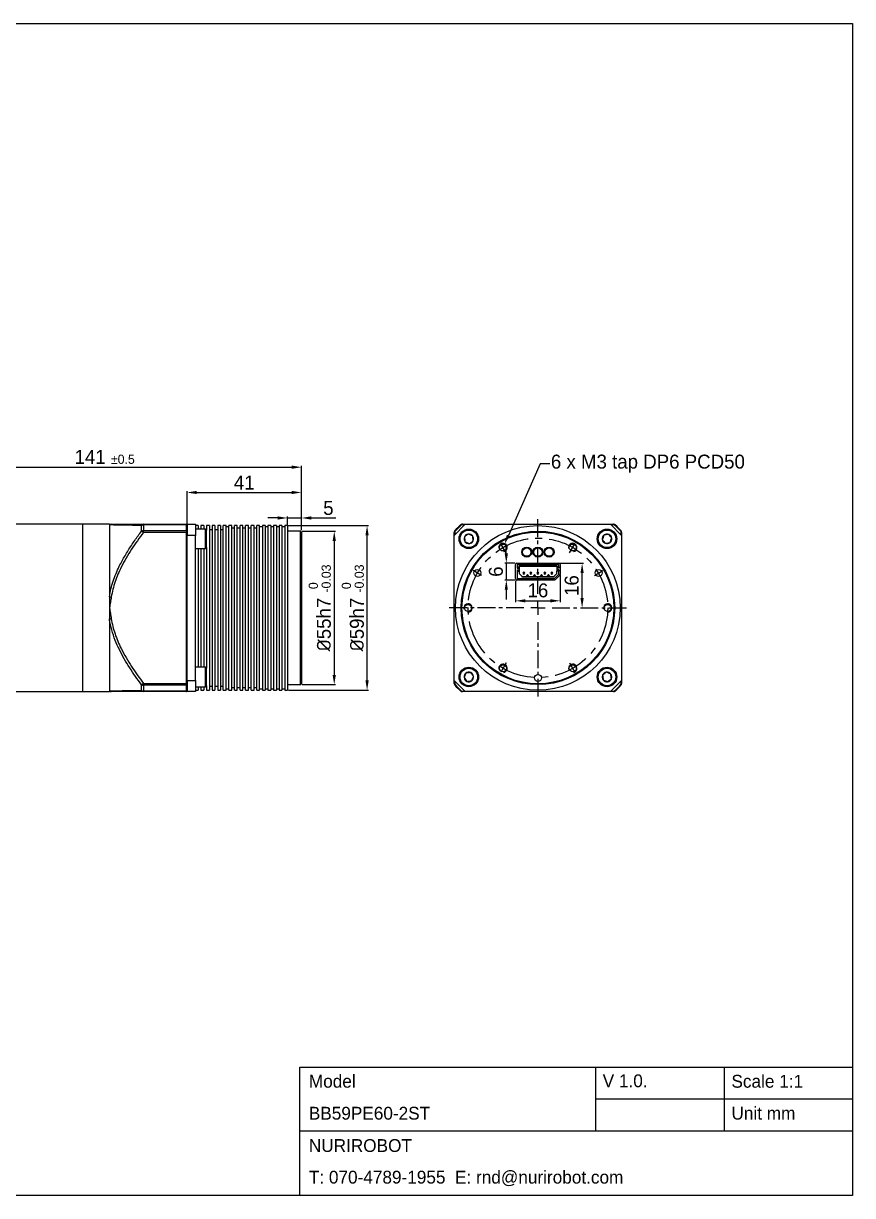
# Model space of a CAD drawing. Header units: millimetres. Extents: x 0 to 594, y 0 to 420.
# Drawn here: x 297 to 594, y 0 to 420 of the extents above; entities that cross this region are included whole.
import ezdxf

# ---------------------------------------------------------------- set-up
doc = ezdxf.new("R2010")
doc.units = ezdxf.units.MM
doc.header["$PDSIZE"] = -1
doc.linetypes.add('CENTERX2', pattern=[20.32, 12.7, -2.54, 2.54, -2.54])
doc.layers.add('외형선', color=7, linetype='Continuous', lineweight=25)
doc.layers.add('중심선', color=1, linetype='CENTERX2')
doc.layers.add('치수', color=3, linetype='Continuous')
doc.styles.get("Standard").update_dxf_attribs({"font": 'GOTHIC.TTF'})
doc.styles.add('누리로봇 문자스타일_20230829', font='GOTHIC.TTF')
doc.dimstyles.new('A2기본 치수스타일', dxfattribs={"dimtxt": 5, "dimasz": 3.5, "dimexe": 0.5, "dimexo": 0.3, "dimgap": 1, "dimtad": 1, "dimtoh": 1, "dimdec": 1, "dimzin": 12, "dimdsep": 46, "dimtxsty": '누리로봇 문자스타일_20230829', "dimcen": 0.09, "dimclrd": 3, "dimclre": 3, "dimclrt": 3, "dimadec": 0, "dimazin": 3, "dimtm": 1e-09, "dimtfac": 1, "dimtdec": 1, "dimtofl": 0, "dimtmove": 0, "dimatfit": 3, "dimfxl": 1, "dimfrac": 2, "dimarcsym": 0})
doc.dimstyles.new('A2지시선 치수스타일', dxfattribs={"dimtxt": 5, "dimasz": 3.5, "dimexe": 0.5, "dimexo": 0.3, "dimgap": 0.396875, "dimtad": 0, "dimtih": 1, "dimtoh": 1, "dimdec": 1, "dimzin": 12, "dimdsep": 46, "dimtxsty": '누리로봇 문자스타일_20230829', "dimcen": 0.09, "dimclrd": 3, "dimclre": 3, "dimclrt": 3, "dimadec": 0, "dimazin": 3, "dimtm": 1e-09, "dimtfac": 1, "dimtdec": 1, "dimtofl": 0, "dimtmove": 0, "dimatfit": 3, "dimfxl": 1, "dimfrac": 2, "dimarcsym": 0})

# ---------------------------------------------------------------- blocks, each defined once
blk = doc.blocks.new('_D_7')
at = {"layer": 'Defpoints', "color": 0}
for p in [(396.6, 238.07), (396.57, 183.07), (408.33, 183.07)]:
    blk.add_point(p, dxfattribs=at)
at = {"layer": '치수', "color": 3, "lineweight": -2}
for p, q in [((396.9, 238.07), (408.83, 238.07)), ((408.33, 234.57), (408.33, 186.57)), ((396.87, 183.07), (408.83, 183.07))]:
    blk.add_line(p, q, dxfattribs=at)
at = {"layer": '치수', "color": 3}
for points in [[(407.75, 234.57), (408.92, 234.57), (408.33, 238.07)], [(407.75, 186.57), (408.92, 186.57), (408.33, 183.07)]]:
    blk.add_solid(points, dxfattribs=at)
at = {"layer": '치수', "color": 3, "insert": (399.18, 210.57), "char_height": 5, "attachment_point": 2, "rotation": 90, "style": '누리로봇 문자스타일_20230829'}
blk.add_mtext('{\\fISOCPEUR|b0|i0|c0|p34;%%C}55h7 {\\H0.66x;\\S 0^ -0.03;}', dxfattribs=at)
blk = doc.blocks.new('_D_9')
at = {"layer": 'Defpoints', "color": 0}
for p in [(396.6, 260.99), (255.6, 240.32), (396.6, 238.07)]:
    blk.add_point(p, dxfattribs=at)
at = {"layer": '치수', "color": 3, "lineweight": -2}
for p, q in [((255.6, 240.62), (255.6, 261.49)), ((259.1, 260.99), (393.1, 260.99)), ((396.6, 238.37), (396.6, 261.49))]:
    blk.add_line(p, q, dxfattribs=at)
at = {"layer": '치수', "color": 3}
for points in [[(259.1, 261.57), (259.1, 260.4), (255.6, 260.99)], [(393.1, 261.57), (393.1, 260.4), (396.6, 260.99)]]:
    blk.add_solid(points, dxfattribs=at)
at = {"layer": '치수', "color": 3, "insert": (326.1, 267.19), "char_height": 5, "attachment_point": 2, "style": '누리로봇 문자스타일_20230829'}
blk.add_mtext('141 {\\H0.66x;%%P0.5}', dxfattribs=at)
blk = doc.blocks.new('_D_15')
at = {"layer": 'Defpoints', "color": 0}
for p in [(468.28, 231.08), (469.29, 233.36)]:
    blk.add_point(p, dxfattribs=at)
at = {"layer": '치수', "color": 3, "lineweight": -2}
for p, q in [((482.04, 262.25), (470.71, 236.57)), ((485.54, 262.25), (482.04, 262.25)), ((468.7, 232.22), (468.88, 232.22)), ((468.79, 232.13), (468.79, 232.31))]:
    blk.add_line(p, q, dxfattribs=at)
at = {"layer": '치수', "color": 3}
blk.add_solid([(470.17, 236.8), (471.24, 236.33), (469.29, 233.36)], dxfattribs=at)
at = {"layer": '치수', "color": 3, "insert": (485.94, 265.49), "char_height": 5, "attachment_point": 1, "style": '누리로봇 문자스타일_20230829'}
blk.add_mtext('6 x M3 tap DP6 PCD50', dxfattribs=at)
blk = doc.blocks.new('_D_16')
at = {"layer": 'Defpoints', "color": 0}
for p in [(488.79, 226.57), (497.12, 226.57), (497.12, 210.57)]:
    blk.add_point(p, dxfattribs=at)
at = {"layer": '치수', "color": 3, "lineweight": -2}
for p, q in [((489.09, 226.57), (497.62, 226.57)), ((497.12, 214.07), (497.12, 223.07)), ((497.42, 210.57), (497.62, 210.57))]:
    blk.add_line(p, q, dxfattribs=at)
at = {"layer": '치수', "color": 3}
for points in [[(496.54, 223.07), (497.7, 223.07), (497.12, 226.57)], [(496.54, 214.07), (497.7, 214.07), (497.12, 210.57)]]:
    blk.add_solid(points, dxfattribs=at)
at = {"layer": '치수', "color": 3, "insert": (490.87, 218.57), "char_height": 5, "attachment_point": 2, "rotation": 90, "style": '누리로봇 문자스타일_20230829'}
blk.add_mtext('16', dxfattribs=at)
blk = doc.blocks.new('_D_17')
at = {"layer": 'Defpoints', "color": 0}
for p in [(473.29, 226.57), (469.97, 220.57), (473.29, 220.57)]:
    blk.add_point(p, dxfattribs=at)
at = {"layer": '치수', "color": 3, "lineweight": -2}
for p, q in [((469.97, 230.07), (469.97, 233.57)), ((472.99, 226.57), (469.47, 226.57)), ((469.97, 226.57), (469.97, 220.57)), ((472.99, 220.57), (469.47, 220.57)), ((469.97, 217.07), (469.97, 213.57))]:
    blk.add_line(p, q, dxfattribs=at)
at = {"layer": '치수', "color": 3}
for points in [[(469.39, 230.07), (470.55, 230.07), (469.97, 226.57)], [(469.39, 217.07), (470.55, 217.07), (469.97, 220.57)]]:
    blk.add_solid(points, dxfattribs=at)
at = {"layer": '치수', "color": 3, "insert": (463.72, 223.57), "char_height": 5, "attachment_point": 2, "rotation": 90, "style": '누리로봇 문자스타일_20230829'}
blk.add_mtext('6', dxfattribs=at)
blk = doc.blocks.new('_D_18')
at = {"layer": 'Defpoints', "color": 0}
for p in [(489.29, 222.68), (473.29, 220.57), (489.29, 213.11)]:
    blk.add_point(p, dxfattribs=at)
at = {"layer": '치수', "color": 3, "lineweight": -2}
for p, q in [((473.29, 220.27), (473.29, 212.61)), ((489.29, 222.38), (489.29, 212.61)), ((476.79, 213.11), (485.79, 213.11))]:
    blk.add_line(p, q, dxfattribs=at)
at = {"layer": '치수', "color": 3}
for points in [[(476.79, 213.69), (476.79, 212.53), (473.29, 213.11)], [(485.79, 213.69), (485.79, 212.53), (489.29, 213.11)]]:
    blk.add_solid(points, dxfattribs=at)
at = {"layer": '치수', "color": 3, "insert": (481.29, 219.36), "char_height": 5, "attachment_point": 2, "style": '누리로봇 문자스타일_20230829'}
blk.add_mtext('16', dxfattribs=at)
blk = doc.blocks.new('SW_CENTERMARKSYMBOL_7')
at = {"layer": '중심선', "color": 0}
for p, q in [((0, 10.16), (0, 64.08)), ((-10.16, 0), (-64.08, 0)), ((0, 0), (-5.08, 0)), ((0, 0), (0, 5.08)), ((0, 0), (0, -5.08)), ((0, 0), (5.08, 0)), ((10.16, 0), (64.08, 0)), ((0, -10.16), (0, -64.08))]:
    blk.add_line(p, q, dxfattribs=at)
blk = doc.blocks.new('*D42')
at = {"layer": 'Defpoints', "color": 0}
for p in [(391.6, 240.07), (396.6, 242.79), (396.6, 238.07)]:
    blk.add_point(p, dxfattribs=at)
at = {"layer": '치수', "color": 3, "lineweight": -2}
for p, q in [((388.1, 242.79), (384.6, 242.79)), ((391.6, 240.37), (391.6, 243.29)), ((391.6, 242.79), (396.6, 242.79)), ((396.6, 238.37), (396.6, 243.29)), ((400.1, 242.79), (408.87, 242.79))]:
    blk.add_line(p, q, dxfattribs=at)
at = {"layer": '치수', "color": 3}
for points in [[(388.1, 243.37), (388.1, 242.21), (391.6, 242.79)], [(400.1, 243.37), (400.1, 242.21), (396.6, 242.79)]]:
    blk.add_solid(points, dxfattribs=at)
at = {"layer": '치수', "color": 3, "insert": (406.24, 246.35), "char_height": 5, "attachment_point": 5, "style": '누리로봇 문자스타일_20230829'}
blk.add_mtext('5', dxfattribs=at)
blk = doc.blocks.new('*D43')
at = {"layer": 'Defpoints', "color": 0}
for p in [(396.6, 251.93), (355.6, 240.57), (396.6, 238.07)]:
    blk.add_point(p, dxfattribs=at)
at = {"layer": '치수', "color": 3, "lineweight": -2}
for p, q in [((355.6, 240.87), (355.6, 252.43)), ((396.6, 238.37), (396.6, 252.43)), ((359.1, 251.93), (393.1, 251.93))]:
    blk.add_line(p, q, dxfattribs=at)
at = {"layer": '치수', "color": 3}
for points in [[(359.1, 252.51), (359.1, 251.35), (355.6, 251.93)], [(393.1, 252.51), (393.1, 251.35), (396.6, 251.93)]]:
    blk.add_solid(points, dxfattribs=at)
at = {"layer": '치수', "color": 3, "insert": (376.1, 255.49), "char_height": 5, "attachment_point": 5, "style": '누리로봇 문자스타일_20230829'}
blk.add_mtext('41', dxfattribs=at)
blk = doc.blocks.new('*D45')
at = {"layer": 'Defpoints', "color": 0}
for p in [(391.6, 240.07), (420.09, 240.07), (391.6, 181.07)]:
    blk.add_point(p, dxfattribs=at)
at = {"layer": '치수', "color": 3, "lineweight": -2}
for p, q in [((391.9, 240.07), (420.59, 240.07)), ((420.09, 184.57), (420.09, 236.57)), ((391.9, 181.07), (420.59, 181.07))]:
    blk.add_line(p, q, dxfattribs=at)
at = {"layer": '치수', "color": 3}
for points in [[(419.51, 236.57), (420.67, 236.57), (420.09, 240.07)], [(419.51, 184.57), (420.67, 184.57), (420.09, 181.07)]]:
    blk.add_solid(points, dxfattribs=at)
at = {"layer": '치수', "color": 3, "insert": (415.01, 210.57), "char_height": 5, "attachment_point": 5, "rotation": 90, "style": '누리로봇 문자스타일_20230829'}
blk.add_mtext('{\\fISOCPEUR|b0|i0|c0|p34;%%C}59h7 {\\H0.66x;\\S 0^ -0.03;}', dxfattribs=at)

msp = doc.modelspace()

# ---------------------------------------------------------------- linework, layer by layer
at = {"lineweight": -3}
msp.add_line((501.94, 46.03), (501.94, 23.17), dxfattribs=at)
at = {"lineweight": -3, "ltscale": 3}
for p, q in [((547.97, 46.03), (547.97, 23.17)), ((501.94, 34.68), (594, 34.68)), ((501.94, 34.68), (594, 34.68)), ((396, 23.17), (594, 23.17)), ((396, 23.17), (594, 23.17))]:
    msp.add_line(p, q, dxfattribs=at)
msp.add_lwpolyline([(0, 420), (594, 420), (594, 0), (0, 0)], close=True)
msp.add_lwpolyline([(396, 0), (396, 46.03), (594, 46.03), (594, 0)], close=True, dxfattribs=at)
msp.add_lwpolyline([(396, 0), (396, 46.03), (594, 46.03), (594, 0)], close=True, dxfattribs=at)
for centre in [(468.79, 232.22), (493.79, 232.22), (456.29, 210.57), (506.29, 210.57), (468.79, 188.92), (493.79, 188.92)]:
    msp.add_arc(centre, 1.5, 280.1917, 199.0406)
at = {"layer": '외형선', "linetype": 'Continuous', "lineweight": 25}
for p, q in [((318.1, 240.57), (277.6, 240.57)), ((318.1, 240.57), (318.1, 180.57)), ((327.8, 240.52), (318.1, 240.52)), ((327.8, 240.57), (327.8, 240.3)), ((327.8, 240.3), (327.8, 214.54)), ((339.32, 238.11), (339.32, 240.11)), ((339.99, 240.3), (339.99, 240.57)), ((339.99, 240.57), (355.4, 240.57)), ((339.99, 240.3), (339.99, 238.29)), ((355.4, 240.3), (339.99, 240.3)), ((355.4, 240.57), (355.47, 240.5)), ((355.4, 238.29), (355.4, 240.3)), ((355.6, 240.37), (355.47, 240.5)), ((355.6, 240.57), (358.6, 240.57)), ((355.6, 240.37), (355.6, 240.57)), ((355.6, 240.37), (355.6, 237.92)), ((358.6, 240.57), (358.6, 236.57)), ((359.6, 240.07), (358.6, 240.07)), ((359.6, 240.07), (359.6, 238.82)), ((361.6, 240.07), (360.6, 240.07)), ((360.6, 240.07), (360.6, 238.82)), ((361.6, 240.07), (361.6, 238.82)), ((363.6, 240.07), (362.6, 240.07)), ((362.6, 240.07), (362.6, 238.47)), ((363.6, 240.07), (363.6, 181.07)), ((365.6, 240.07), (364.6, 240.07)), ((364.6, 240.07), (364.6, 181.07)), ((365.6, 240.07), (365.6, 181.07)), ((367.6, 240.07), (366.6, 240.07)), ((366.6, 240.07), (366.6, 181.07)), ((367.6, 240.07), (367.6, 181.07)), ((369.6, 240.07), (368.6, 240.07)), ((368.6, 210.57), (368.6, 240.07)), ((369.6, 210.57), (369.6, 240.07)), ((370.6, 239.57), (369.6, 239.57)), ((371.6, 240.07), (370.6, 240.07)), ((370.6, 210.57), (370.6, 240.07)), ((371.6, 210.57), (371.6, 240.07)), ((373.6, 240.07), (372.6, 240.07)), ((372.6, 210.57), (372.6, 240.07)), ((373.6, 210.57), (373.6, 240.07)), ((375.6, 240.07), (374.6, 240.07)), ((374.6, 210.57), (374.6, 240.07)), ((375.6, 210.57), (375.6, 240.07)), ((377.6, 240.07), (376.6, 240.07)), ((376.6, 210.57), (376.6, 240.07)), ((377.6, 210.57), (377.6, 240.07)), ((379.6, 240.07), (378.6, 240.07)), ((378.6, 210.57), (378.6, 240.07)), ((379.6, 210.57), (379.6, 240.07)), ((381.6, 240.07), (380.6, 240.07)), ((380.6, 210.57), (380.6, 240.07)), ((381.6, 210.57), (381.6, 240.07)), ((382.6, 239.57), (381.6, 239.57)), ((383.6, 240.07), (382.6, 240.07)), ((382.6, 240.07), (382.6, 181.07)), ((383.6, 240.07), (383.6, 181.07)), ((384.6, 239.57), (383.6, 239.57)), ((385.6, 240.07), (384.6, 240.07)), ((384.6, 240.07), (384.6, 181.07)), ((385.6, 240.07), (385.6, 181.07)), ((386.6, 239.57), (385.6, 239.57)), ((387.6, 240.07), (386.6, 240.07)), ((386.6, 240.07), (386.6, 181.07)), ((387.6, 240.07), (387.6, 181.07)), ((388.6, 239.57), (387.6, 239.57)), ((389.6, 240.07), (388.6, 240.07)), ((388.6, 240.07), (388.6, 181.07)), ((389.6, 240.07), (389.6, 181.07)), ((390.6, 239.57), (389.6, 239.57)), ((391.6, 240.07), (390.6, 240.07)), ((390.6, 240.07), (390.6, 181.07)), ((391.6, 240.07), (391.6, 181.07)), ((455.29, 240.57), (451.29, 236.57)), ((453.94, 240.37), (453.89, 240.5)), ((455.09, 240.37), (453.94, 240.37)), ((454.25, 240.57), (455.29, 240.57)), ((455.29, 240.57), (507.29, 240.57)), ((511.29, 236.57), (507.29, 240.57)), ((507.29, 240.57), (508.33, 240.57)), ((508.64, 240.37), (507.49, 240.37)), ((508.64, 240.37), (508.69, 240.5)), ((339.99, 237.61), (339.32, 238.11)), ((339.99, 237.61), (339.99, 238.29)), ((339.99, 238.29), (355.4, 238.29)), ((355.4, 237.61), (339.99, 237.61)), ((355.4, 183.53), (355.4, 237.61)), ((355.6, 237.92), (355.47, 237.97)), ((355.6, 237.92), (355.6, 236.77)), ((355.6, 236.57), (355.6, 236.77)), ((358.6, 236.57), (355.6, 236.57)), ((355.6, 184.57), (355.6, 236.57)), ((362.25, 238.82), (358.6, 238.82)), ((358.6, 184.57), (358.6, 236.57)), ((362.6, 238.47), (362.25, 238.82)), ((362.25, 233.2), (362.25, 238.82)), ((362.6, 238.57), (362.5, 238.57)), ((362.6, 237.82), (362.6, 238.47)), ((362.6, 232.17), (362.6, 237.82)), ((364.6, 238.57), (363.6, 238.57)), ((366.6, 238.57), (365.6, 238.57)), ((368.6, 238.57), (367.6, 238.57)), ((372.6, 239.12), (371.6, 239.12)), ((374.6, 239.12), (373.6, 239.12)), ((376.6, 239.12), (375.6, 239.12)), ((378.6, 239.12), (377.6, 239.12)), ((380.6, 239.12), (379.6, 239.12)), ((396.3, 238.07), (391.6, 238.07)), ((396.6, 237.77), (396.3, 238.07)), ((396.3, 210.57), (396.3, 238.07)), ((396.6, 237.77), (396.6, 210.57)), ((451.29, 236.57), (451.29, 237.61)), ((451.29, 184.57), (451.29, 236.57)), ((451.49, 237.92), (451.36, 237.97)), ((451.49, 237.92), (451.49, 236.77)), ((511.22, 237.97), (511.09, 237.92)), ((511.09, 236.77), (511.09, 237.92)), ((511.29, 237.61), (511.29, 236.57)), ((511.29, 236.57), (511.29, 184.57)), ((358.6, 231.82), (362.25, 231.82)), ((359.6, 231.82), (359.6, 189.32)), ((360.6, 231.82), (360.6, 189.32)), ((361.6, 231.82), (361.6, 189.32)), ((362.25, 231.82), (362.25, 233.2)), ((362.25, 231.82), (362.6, 232.17)), ((362.6, 232.17), (362.6, 188.97)), ((473.29, 221.07), (473.29, 226.07)), ((473.79, 226.57), (488.79, 226.57)), ((473.84, 226.05), (473.84, 225.33)), ((488.74, 226.05), (473.84, 226.05)), ((473.84, 225.33), (474.54, 225.33)), ((473.84, 225.33), (473.84, 224.86)), ((473.84, 224.86), (474.54, 224.86)), ((473.84, 224.16), (473.84, 223.68)), ((473.84, 224.16), (474.54, 224.16)), ((473.84, 223.68), (473.84, 221.15)), ((473.84, 223.68), (474.54, 223.68)), ((488.04, 225.6), (474.54, 225.6)), ((474.54, 225.6), (474.54, 225.33)), ((488.04, 225.35), (474.54, 225.35)), ((474.54, 225.33), (474.54, 224.86)), ((474.54, 224.86), (474.54, 224.16)), ((474.54, 224.16), (474.54, 223.68)), ((474.54, 223.68), (474.54, 222.94)), ((474.54, 222.94), (475.63, 221.85)), ((476.29, 223.32), (476.29, 222.97)), ((476.29, 222.62), (476.29, 222.96)), ((478.79, 223.32), (478.79, 222.97)), ((478.79, 222.62), (478.79, 222.96)), ((481.29, 223.32), (481.29, 222.97)), ((481.29, 222.62), (481.29, 222.96)), ((483.79, 223.32), (483.79, 222.97)), ((483.79, 222.62), (483.79, 222.96)), ((486.29, 223.32), (486.29, 222.97)), ((486.29, 222.62), (486.29, 222.96)), ((486.95, 221.85), (488.04, 222.94)), ((487.24, 221.15), (488.74, 222.65)), ((488.04, 225.33), (488.04, 225.6)), ((488.74, 225.33), (488.04, 225.33)), ((488.04, 225.33), (488.04, 224.86)), ((488.74, 224.86), (488.04, 224.86)), ((488.04, 224.86), (488.04, 224.16)), ((488.04, 224.16), (488.04, 223.68)), ((488.74, 224.16), (488.04, 224.16)), ((488.04, 222.94), (488.04, 223.68)), ((488.74, 223.68), (488.04, 223.68)), ((488.74, 225.33), (488.74, 226.05)), ((488.74, 225.33), (488.74, 224.86)), ((488.74, 224.16), (488.74, 223.68)), ((488.74, 222.65), (488.74, 223.68)), ((489.29, 226.07), (489.29, 222.68)), ((487.18, 220.57), (473.79, 220.57)), ((473.84, 221.15), (487.24, 221.15)), ((475.63, 221.85), (477.04, 221.85)), ((475.63, 221.6), (475.63, 221.85)), ((486.95, 221.6), (475.63, 221.6)), ((477.54, 222.55), (477.04, 221.85)), ((478.04, 221.85), (477.04, 221.85)), ((478.04, 221.85), (477.54, 222.55)), ((478.04, 221.85), (479.54, 221.85)), ((480.04, 222.55), (479.54, 221.85)), ((480.54, 221.85), (479.54, 221.85)), ((480.54, 221.85), (480.04, 222.55)), ((480.54, 221.85), (482.04, 221.85)), ((482.54, 222.55), (482.04, 221.85)), ((483.04, 221.85), (482.04, 221.85)), ((483.04, 221.85), (482.54, 222.55)), ((483.04, 221.85), (484.54, 221.85)), ((485.04, 222.55), (484.54, 221.85)), ((485.54, 221.85), (484.54, 221.85)), ((485.54, 221.85), (485.04, 222.55)), ((485.54, 221.85), (486.95, 221.85)), ((486.95, 221.85), (486.95, 221.6)), ((489.14, 222.32), (487.54, 220.72)), ((327.8, 214.54), (328.47, 214.44)), ((327.8, 214.54), (327.8, 210.57)), ((327.8, 210.57), (327.8, 206.6)), ((368.6, 181.07), (368.6, 210.57)), ((369.6, 181.07), (369.6, 210.57)), ((370.6, 181.07), (370.6, 210.57)), ((371.6, 181.07), (371.6, 210.57)), ((372.6, 181.07), (372.6, 210.57)), ((373.6, 181.07), (373.6, 210.57)), ((374.6, 181.07), (374.6, 210.57)), ((375.6, 181.07), (375.6, 210.57)), ((376.6, 181.07), (376.6, 210.57)), ((377.6, 181.07), (377.6, 210.57)), ((378.6, 181.07), (378.6, 210.57)), ((379.6, 181.07), (379.6, 210.57)), ((380.6, 181.07), (380.6, 210.57)), ((381.6, 181.07), (381.6, 210.57)), ((396.3, 183.07), (396.3, 210.57)), ((396.6, 210.57), (396.6, 183.37)), ((328.47, 206.69), (327.8, 206.6)), ((327.8, 206.6), (327.8, 180.83)), ((362.25, 189.32), (358.6, 189.32)), ((362.6, 188.97), (362.25, 189.32)), ((362.25, 182.32), (362.25, 189.32)), ((362.6, 183.91), (362.6, 188.97)), ((318.1, 180.62), (327.8, 180.62)), ((327.8, 180.83), (327.8, 180.57)), ((339.99, 183.53), (339.32, 183.02)), ((339.32, 181.03), (339.32, 183.02)), ((339.99, 182.85), (339.99, 183.53)), ((339.99, 183.53), (355.4, 183.53)), ((355.4, 182.85), (339.99, 182.85)), ((339.99, 182.85), (339.99, 180.84)), ((339.99, 180.84), (355.4, 180.84)), ((339.99, 180.57), (339.99, 180.84)), ((355.4, 180.84), (355.4, 182.85)), ((355.47, 180.64), (355.4, 180.57)), ((355.6, 183.22), (355.47, 183.17)), ((355.47, 180.64), (355.6, 180.77)), ((355.6, 184.37), (355.6, 184.57)), ((355.6, 184.57), (358.6, 184.57)), ((355.6, 184.37), (355.6, 183.22)), ((355.6, 183.22), (355.6, 180.77)), ((355.6, 180.57), (355.6, 180.77)), ((358.6, 184.57), (358.6, 180.57)), ((358.6, 182.32), (362.25, 182.32)), ((358.6, 181.07), (359.6, 181.07)), ((359.6, 182.32), (359.6, 181.07)), ((360.6, 182.32), (360.6, 181.07)), ((360.6, 181.07), (361.6, 181.07)), ((361.6, 182.32), (361.6, 181.07)), ((362.25, 182.32), (362.6, 182.67)), ((362.5, 182.57), (362.6, 182.57)), ((362.6, 182.67), (362.6, 183.91)), ((362.6, 182.67), (362.6, 181.07)), ((362.6, 181.07), (363.6, 181.07)), ((363.6, 182.57), (364.6, 182.57)), ((364.6, 181.07), (365.6, 181.07)), ((365.6, 182.57), (366.6, 182.57)), ((366.6, 181.07), (367.6, 181.07)), ((367.6, 182.57), (368.6, 182.57)), ((368.6, 181.07), (369.6, 181.07)), ((369.6, 181.57), (370.6, 181.57)), ((370.6, 181.07), (371.6, 181.07)), ((371.6, 182.02), (372.6, 182.02)), ((372.6, 181.07), (373.6, 181.07)), ((373.6, 182.02), (374.6, 182.02)), ((374.6, 181.07), (375.6, 181.07)), ((375.6, 182.02), (376.6, 182.02)), ((376.6, 181.07), (377.6, 181.07)), ((377.6, 182.02), (378.6, 182.02)), ((378.6, 181.07), (379.6, 181.07)), ((379.6, 182.02), (380.6, 182.02)), ((380.6, 181.07), (381.6, 181.07)), ((381.6, 181.57), (382.6, 181.57)), ((382.6, 181.07), (383.6, 181.07)), ((383.6, 181.57), (384.6, 181.57)), ((384.6, 181.07), (385.6, 181.07)), ((385.6, 181.57), (386.6, 181.57)), ((386.6, 181.07), (387.6, 181.07)), ((387.6, 181.57), (388.6, 181.57)), ((388.6, 181.07), (389.6, 181.07)), ((389.6, 181.57), (390.6, 181.57)), ((390.6, 181.07), (391.6, 181.07)), ((391.6, 183.07), (396.3, 183.07)), ((396.3, 183.07), (396.6, 183.37)), ((451.29, 184.57), (455.29, 180.57)), ((451.29, 183.53), (451.29, 184.57)), ((451.49, 183.22), (451.36, 183.17)), ((451.49, 184.37), (451.49, 183.22)), ((453.89, 180.64), (453.94, 180.77)), ((453.94, 180.77), (455.09, 180.77)), ((507.29, 180.57), (511.29, 184.57)), ((507.49, 180.77), (508.64, 180.77)), ((508.69, 180.64), (508.64, 180.77)), ((511.09, 183.22), (511.09, 184.37)), ((511.22, 183.17), (511.09, 183.22)), ((511.29, 184.57), (511.29, 183.53)), ((277.6, 180.57), (318.1, 180.57)), ((355.4, 180.57), (339.99, 180.57)), ((358.6, 180.57), (355.6, 180.57)), ((455.29, 180.57), (454.25, 180.57)), ((507.29, 180.57), (455.29, 180.57)), ((508.33, 180.57), (507.29, 180.57))]:
    msp.add_line(p, q, dxfattribs=at)
for centre, radius in [((481.29, 210.57), 29.5), ((456.54, 235.32), 3.5), ((456.54, 235.32), 3.15), ((481.29, 210.57), 27.5), ((481.29, 210.57), 27.2), ((506.04, 235.32), 3.5), ((506.04, 235.32), 3.15), ((468.79, 232.22), 1.25), ((477.29, 230.57), 1.8), ((477.29, 230.57), 1.5), ((481.29, 230.57), 1.8), ((481.29, 230.57), 1.5), ((485.29, 230.57), 1.8), ((485.29, 230.57), 1.5), ((493.79, 232.22), 1.25), ((459.55, 223.12), 1.25), ((503.03, 223.12), 1.25), ((456.29, 210.57), 1.25), ((506.29, 210.57), 1.25), ((456.54, 185.82), 3.5), ((468.79, 188.92), 1.25), ((493.79, 188.92), 1.25), ((506.04, 185.82), 3.5), ((456.54, 185.82), 3.15), ((481.29, 185.47), 1.25), ((506.04, 185.82), 3.15)]:
    msp.add_circle(centre, radius, dxfattribs=at)
for centre, radius, start, end in [((328.47, 239.59), 0.984, 90.046, 132.9924), ((340.02, 239.79), 0.776, 92.7875, 155.8118), ((339.97, 239.07), 1.23, 89.2227, 122.1949), ((481.29, 210.57), 40.45, 132.5479, 137.4521), ((481.29, 210.57), 40.65, 132.9961, 137.0039), ((454.25, 239.57), 1, 90, 111.3672), ((508.33, 239.57), 1, 68.6328, 90), ((481.29, 210.57), 40.45, 42.5479, 47.4521), ((481.29, 210.57), 40.65, 42.9961, 47.0039), ((339.97, 237), 1.29, 89.1517, 120.2367), ((356.4, 237.61), 1, 158.6328, 180), ((452.29, 237.61), 1, 158.6328, 180), ((456.54, 235.32), 1.73, 157.2575, 217.2575), ((456.54, 235.32), 1.73, 97.2575, 157.2575), ((456.54, 235.32), 1.73, 37.2575, 97.2575), ((456.54, 235.32), 1.73, 337.2575, 37.2575), ((506.04, 235.32), 1.73, 127.2575, 187.2575), ((506.04, 235.32), 1.73, 67.2575, 127.2575), ((506.04, 235.32), 1.73, 7.2575, 67.2575), ((506.04, 235.32), 1.73, 307.2575, 7.2575), ((510.29, 237.61), 1, 0, 21.3672), ((456.54, 235.32), 1.73, 217.2575, 277.2575), ((456.54, 235.32), 1.73, 277.2575, 337.2575), ((506.04, 235.32), 1.73, 187.2575, 247.2575), ((506.04, 235.32), 1.73, 247.2575, 307.2575), ((473.79, 226.07), 0.5, 90, 180), ((476.29, 222.97), 0.35, 90, 270), ((476.29, 222.97), 0.005, 90, 270), ((476.29, 222.97), 0.35, 270, 90), ((476.29, 222.97), 0.005, 270, 90), ((478.79, 222.97), 0.35, 90, 270), ((478.79, 222.97), 0.005, 90, 270), ((478.79, 222.97), 0.35, 270, 90), ((478.79, 222.97), 0.005, 270, 90), ((481.29, 222.97), 0.35, 90, 270), ((481.29, 222.97), 0.005, 90, 270), ((481.29, 222.97), 0.35, 270, 90), ((481.29, 222.97), 0.005, 270, 90), ((483.79, 222.97), 0.35, 90, 270), ((483.79, 222.97), 0.005, 90, 270), ((483.79, 222.97), 0.35, 270, 90), ((483.79, 222.97), 0.005, 270, 90), ((486.29, 222.97), 0.35, 90, 270), ((486.29, 222.97), 0.005, 90, 270), ((486.29, 222.97), 0.35, 270, 90), ((486.29, 222.97), 0.005, 270, 90), ((488.79, 226.07), 0.5, 0, 90), ((488.79, 222.68), 0.5, 315, 0), ((473.79, 221.07), 0.5, 180, 270), ((487.18, 221.07), 0.5, 270, 315), ((456.54, 185.82), 1.73, 127.2575, 187.2575), ((456.54, 185.82), 1.73, 187.2575, 247.2575), ((456.54, 185.82), 1.73, 67.2575, 127.2575), ((456.54, 185.82), 1.73, 7.2575, 67.2575), ((456.54, 185.82), 1.73, 307.2575, 7.2575), ((506.04, 185.82), 1.73, 157.2575, 217.2575), ((506.04, 185.82), 1.73, 97.2575, 157.2575), ((506.04, 185.82), 1.73, 37.2575, 97.2575), ((506.04, 185.82), 1.73, 277.2575, 337.2575), ((506.04, 185.82), 1.73, 337.2575, 37.2575), ((328.47, 181.55), 0.984, 227.0076, 269.954), ((339.97, 184.14), 1.29, 239.7633, 270.8483), ((339.97, 182.06), 1.23, 237.8051, 270.7773), ((340.02, 181.34), 0.776, 204.1882, 267.2125), ((356.4, 183.53), 1, 180, 201.3672), ((452.29, 183.53), 1, 180, 201.3672), ((481.29, 210.57), 40.45, 222.5479, 227.4521), ((481.29, 210.57), 40.65, 222.9961, 227.0039), ((454.25, 181.57), 1, 248.6328, 270), ((456.54, 185.82), 1.73, 247.2575, 307.2575), ((506.04, 185.82), 1.73, 217.2575, 277.2575), ((508.33, 181.57), 1, 270, 291.3672), ((481.29, 210.57), 40.45, 312.5479, 317.4521), ((481.29, 210.57), 40.65, 312.9961, 317.0039), ((510.29, 183.53), 1, 338.6328, 0)]:
    msp.add_arc(centre, radius, start, end, dxfattribs=at)
for points, knots in [([(327.8, 240.57), (327.8, 240.57), (327.92, 240.57), (328.16, 240.57), (328.37, 240.57), (328.47, 240.57)], [0, 0, 0, 0, 0.008662, 0.491275, 1, 1, 1, 1]), ([(339.32, 240.11), (338.58, 240.12), (337.11, 240.14), (335.03, 240.17), (333.08, 240.2), (331.34, 240.23), (329.8, 240.26), (328.77, 240.28), (328.13, 240.3), (327.91, 240.3), (327.8, 240.3)], [0, 0, 0, 0, 0.140565, 0.281116, 0.422761, 0.56437, 0.698351, 0.848148, 0.924078, 1, 1, 1, 1]), ([(328.47, 240.57), (328.63, 240.57), (328.96, 240.57), (329.77, 240.57), (330.79, 240.57), (332.11, 240.57), (333.74, 240.57), (335.68, 240.57), (337.77, 240.57), (339.25, 240.57), (339.99, 240.57)], [0, 0, 0, 0, 0.106818, 0.213673, 0.323453, 0.433263, 0.574256, 0.715285, 0.857636, 1, 1, 1, 1]), ([(355.47, 240.5), (355.45, 240.47), (355.41, 240.41), (355.4, 240.33), (355.4, 240.3)], [0, 0, 0, 0, 0.665874, 1, 1, 1, 1]), ([(453.89, 240.5), (453.81, 240.47), (453.7, 240.41), (453.6, 240.33), (453.57, 240.3)], [0, 0, 0, 0, 0.665874, 1, 1, 1, 1]), ([(509.01, 240.3), (508.94, 240.35), (508.84, 240.44), (508.73, 240.48), (508.69, 240.5)], [0, 0, 0, 0, 0.665336, 1, 1, 1, 1]), ([(327.8, 214.54), (327.97, 215.49), (328.29, 217.38), (329.12, 220.16), (330.13, 222.86), (331.22, 225.27), (332.65, 228.04), (334.47, 231.15), (336.82, 234.71), (338.49, 236.99), (339.32, 238.11)], [0, 0, 0, 0, 0.108617, 0.217608, 0.326773, 0.435628, 0.51691, 0.679788, 0.842712, 1, 1, 1, 1]), ([(339.99, 237.61), (339.25, 236.62), (337.79, 234.65), (335.71, 231.59), (333.75, 228.44), (332.12, 225.44), (330.82, 222.62), (329.8, 219.99), (328.97, 217.26), (328.64, 215.38), (328.47, 214.44)], [0, 0, 0, 0, 0.1411712, 0.2823291, 0.4245524, 0.5667375, 0.6738223, 0.7808799, 0.89046, 1, 1, 1, 1]), ([(355.4, 238.29), (355.41, 238.22), (355.42, 238.12), (355.46, 238.01), (355.47, 237.97)], [0, 0, 0, 0, 0.665336, 1, 1, 1, 1]), ([(451.56, 238.29), (451.5, 238.22), (451.42, 238.12), (451.37, 238.01), (451.36, 237.97)], [0, 0, 0, 0, 0.665336, 1, 1, 1, 1]), ([(456.32, 237.04), (456.08, 236.85), (455.61, 236.5), (455.16, 236.15), (454.94, 235.99)], [0, 0, 0, 0, 0.5347467, 1, 1, 1, 1]), ([(454.94, 235.99), (454.98, 235.68), (455.06, 235.11), (455.13, 234.53), (455.16, 234.27)], [0, 0, 0, 0, 0.534747, 1, 1, 1, 1]), ([(457.92, 236.37), (457.63, 236.49), (457.1, 236.71), (456.57, 236.93), (456.32, 237.04)], [0, 0, 0, 0, 0.534747, 1, 1, 1, 1]), ([(458.14, 234.65), (458.1, 234.96), (458.03, 235.53), (457.95, 236.1), (457.92, 236.37)], [0, 0, 0, 0, 0.5347467, 1, 1, 1, 1]), ([(504.99, 236.7), (504.87, 236.41), (504.65, 235.88), (504.42, 235.35), (504.32, 235.1)], [0, 0, 0, 0, 0.534747, 1, 1, 1, 1]), ([(506.71, 236.92), (506.4, 236.88), (505.83, 236.8), (505.26, 236.73), (504.99, 236.7)], [0, 0, 0, 0, 0.5347467, 1, 1, 1, 1]), ([(507.76, 235.54), (507.57, 235.78), (507.22, 236.24), (506.87, 236.7), (506.71, 236.92)], [0, 0, 0, 0, 0.534747, 1, 1, 1, 1]), ([(507.09, 233.94), (507.21, 234.22), (507.43, 234.76), (507.65, 235.29), (507.76, 235.54)], [0, 0, 0, 0, 0.534747, 1, 1, 1, 1]), ([(511.22, 237.97), (511.19, 238.05), (511.13, 238.16), (511.05, 238.26), (511.02, 238.29)], [0, 0, 0, 0, 0.665874, 1, 1, 1, 1]), ([(455.16, 234.27), (455.45, 234.15), (455.98, 233.93), (456.51, 233.7), (456.76, 233.6)], [0, 0, 0, 0, 0.534747, 1, 1, 1, 1]), ([(456.76, 233.6), (457.01, 233.79), (457.47, 234.14), (457.92, 234.49), (458.14, 234.65)], [0, 0, 0, 0, 0.534747, 1, 1, 1, 1]), ([(504.32, 235.1), (504.51, 234.85), (504.86, 234.39), (505.21, 233.93), (505.37, 233.72)], [0, 0, 0, 0, 0.534747, 1, 1, 1, 1]), ([(505.37, 233.72), (505.68, 233.76), (506.25, 233.83), (506.82, 233.91), (507.09, 233.94)], [0, 0, 0, 0, 0.534747, 1, 1, 1, 1]), ([(328.47, 214.44), (328.37, 213.78), (328.16, 212.5), (327.92, 211.21), (327.8, 210.58), (327.8, 210.57)], [0, 0, 0, 0, 0.508725, 0.991338, 1, 1, 1, 1]), ([(327.8, 210.57), (327.8, 210.56), (327.92, 209.92), (328.16, 208.64), (328.37, 207.35), (328.47, 206.69)], [0, 0, 0, 0, 0.008662, 0.491275, 1, 1, 1, 1]), ([(339.32, 183.02), (338.58, 184.02), (337.11, 186.02), (335.03, 189.13), (333.08, 192.32), (331.34, 195.58), (329.8, 199.01), (328.77, 202.02), (328.13, 204.61), (327.91, 205.93), (327.8, 206.6)], [0, 0, 0, 0, 0.1405648, 0.2811161, 0.4227615, 0.5643698, 0.6983514, 0.8481477, 0.9240778, 1, 1, 1, 1]), ([(328.47, 206.69), (328.63, 205.78), (328.96, 203.94), (329.77, 201.24), (330.79, 198.58), (332.11, 195.73), (333.74, 192.73), (335.68, 189.59), (337.77, 186.52), (339.25, 184.53), (339.99, 183.53)], [0, 0, 0, 0, 0.106818, 0.213673, 0.323453, 0.433263, 0.574256, 0.715285, 0.857636, 1, 1, 1, 1]), ([(455.49, 187.2), (455.37, 186.91), (455.15, 186.38), (454.93, 185.85), (454.82, 185.6)], [0, 0, 0, 0, 0.534747, 1, 1, 1, 1]), ([(454.82, 185.6), (455.01, 185.36), (455.36, 184.89), (455.71, 184.44), (455.87, 184.22)], [0, 0, 0, 0, 0.534747, 1, 1, 1, 1]), ([(457.21, 187.42), (456.9, 187.38), (456.33, 187.31), (455.76, 187.23), (455.49, 187.2)], [0, 0, 0, 0, 0.534747, 1, 1, 1, 1]), ([(458.26, 186.04), (458.07, 186.29), (457.72, 186.75), (457.37, 187.2), (457.21, 187.42)], [0, 0, 0, 0, 0.534747, 1, 1, 1, 1]), ([(457.59, 184.44), (457.71, 184.73), (457.93, 185.26), (458.16, 185.79), (458.26, 186.04)], [0, 0, 0, 0, 0.534747, 1, 1, 1, 1]), ([(505.82, 187.54), (505.57, 187.35), (505.11, 187), (504.65, 186.65), (504.44, 186.49)], [0, 0, 0, 0, 0.534747, 1, 1, 1, 1]), ([(504.44, 186.49), (504.48, 186.18), (504.55, 185.61), (504.63, 185.04), (504.66, 184.77)], [0, 0, 0, 0, 0.5347467, 1, 1, 1, 1]), ([(507.42, 186.87), (507.13, 186.99), (506.6, 187.21), (506.07, 187.43), (505.82, 187.54)], [0, 0, 0, 0, 0.534747, 1, 1, 1, 1]), ([(506.26, 184.1), (506.5, 184.29), (506.96, 184.64), (507.42, 184.99), (507.64, 185.15)], [0, 0, 0, 0, 0.534747, 1, 1, 1, 1]), ([(507.64, 185.15), (507.6, 185.46), (507.52, 186.03), (507.45, 186.6), (507.42, 186.87)], [0, 0, 0, 0, 0.534747, 1, 1, 1, 1]), ([(327.8, 180.83), (327.97, 180.84), (328.29, 180.84), (329.12, 180.86), (330.13, 180.88), (331.22, 180.9), (332.65, 180.93), (334.47, 180.96), (336.82, 180.99), (338.49, 181.02), (339.32, 181.03)], [0, 0, 0, 0, 0.108617, 0.217608, 0.326773, 0.435628, 0.51691, 0.679788, 0.842712, 1, 1, 1, 1]), ([(355.47, 183.17), (355.45, 183.09), (355.41, 182.98), (355.4, 182.88), (355.4, 182.85)], [0, 0, 0, 0, 0.665874, 1, 1, 1, 1]), ([(355.4, 180.84), (355.41, 180.78), (355.42, 180.7), (355.46, 180.65), (355.47, 180.64)], [0, 0, 0, 0, 0.665336, 1, 1, 1, 1]), ([(451.36, 183.17), (451.39, 183.09), (451.45, 182.98), (451.53, 182.88), (451.56, 182.85)], [0, 0, 0, 0, 0.665874, 1, 1, 1, 1]), ([(453.57, 180.84), (453.64, 180.78), (453.74, 180.7), (453.85, 180.65), (453.89, 180.64)], [0, 0, 0, 0, 0.665336, 1, 1, 1, 1]), ([(455.87, 184.22), (456.18, 184.26), (456.75, 184.34), (457.32, 184.41), (457.59, 184.44)], [0, 0, 0, 0, 0.5347467, 1, 1, 1, 1]), ([(504.66, 184.77), (504.94, 184.65), (505.48, 184.43), (506.01, 184.21), (506.26, 184.1)], [0, 0, 0, 0, 0.534747, 1, 1, 1, 1]), ([(508.69, 180.64), (508.77, 180.67), (508.88, 180.72), (508.98, 180.81), (509.01, 180.84)], [0, 0, 0, 0, 0.665874, 1, 1, 1, 1]), ([(511.02, 182.85), (511.08, 182.91), (511.16, 183.02), (511.2, 183.13), (511.22, 183.17)], [0, 0, 0, 0, 0.665336, 1, 1, 1, 1]), ([(328.47, 180.57), (328.37, 180.57), (328.16, 180.57), (327.92, 180.57), (327.8, 180.57), (327.8, 180.57)], [0, 0, 0, 0, 0.508725, 0.991338, 1, 1, 1, 1]), ([(339.99, 180.57), (339.25, 180.57), (337.79, 180.57), (335.71, 180.57), (333.75, 180.57), (332.12, 180.57), (330.82, 180.57), (329.8, 180.57), (328.97, 180.57), (328.64, 180.57), (328.47, 180.57)], [0, 0, 0, 0, 0.141171, 0.282329, 0.424552, 0.566738, 0.673822, 0.78088, 0.89046, 1, 1, 1, 1])]:
    msp.add_open_spline(points, degree=3, knots=knots, dxfattribs=at)
at = {"layer": '중심선', "ltscale": 0.3}
for p, q in [((469.91, 230.27), (467.66, 234.17)), ((492.66, 230.27), (494.91, 234.17)), ((461.07, 222.24), (458.04, 223.99)), ((501.51, 222.24), (504.54, 223.99)), ((469.91, 190.87), (467.66, 186.97)), ((492.66, 190.87), (494.91, 186.97))]:
    msp.add_line(p, q, dxfattribs=at)
at = {"layer": '중심선'}
msp.add_circle((481.29, 210.57), 25, dxfattribs=at)

# ---------------------------------------------------------------- block references
at = {"layer": '중심선', "xscale": 0.5, "yscale": 0.5, "zscale": 0.5}
msp.add_blockref('SW_CENTERMARKSYMBOL_7', (481.29, 210.57), dxfattribs=at)

# ---------------------------------------------------------------- texts
at = {"lineweight": -3, "attachment_point": 1}
for s, insert, char_height, width in [('Model', (399.25, 43.26), 4.603, 15.1906), ('V 1.0.', (504.5, 43.42), 4.603, 17.118), ('{\\fCentury Gothic|b0|i0|c0|p34;Scale 1:1}', (550.62, 43.25), 4.6032, 75.5303), ('BB59PE60-2ST', (399.23, 31.8), 4.6032, 56.4459), ('Unit mm', (550.62, 31.82), 4.603, 75.5303), ('NURIROBOT', (399.23, 20.22), 4.603, 57.1107), ('T: 070-4789-1955  E: rnd@nurirobot.com', (399.24, 8.89), 4.6032, 120.5355), ('T: 070-4789-1955  E: rnd@nurirobot.com', (399.24, 8.89), 4.6032, 120.5355)]:
    msp.add_mtext(s, dxfattribs=dict(at, insert=insert, char_height=char_height, width=width))

# ---------------------------------------------------------------- dimensions: what is measured, and where the dimension line sits
at = {"layer": '치수'}
dim = msp.add_linear_dim(base=(396.6, 260.99), p1=(255.6, 240.32), p2=(396.6, 238.07), text='<> {\\H0.66x;%%P0.5}', dimstyle='A2기본 치수스타일', dxfattribs=at)
dim.commit()
dim.dimension.update_dxf_attribs({"geometry": '_D_9', "text_midpoint": (326.1, 264.59)})
dim = msp.add_diameter_dim_2p(p1=(468.28, 231.08), p2=(469.29, 233.36), text='6 x M3 tap DP6 PCD50', dimstyle='A2지시선 치수스타일', dxfattribs=at)
dim.commit()
dim.dimension.update_dxf_attribs({"geometry": '_D_15', "text_midpoint": (522.98, 262.25), "dimtype": 163})
for base, p1, p2, picture, middle in [((396.6, 251.93), (355.6, 240.57), (396.6, 238.07), '*D43', (376.1, 255.49)), ((489.29, 213.11), (473.29, 220.57), (489.29, 222.68), '_D_18', (481.29, 216.73))]:
    dim = msp.add_linear_dim(base=base, p1=p1, p2=p2, dimstyle='A2기본 치수스타일', dxfattribs=at)
    dim.commit()
    dim.dimension.update_dxf_attribs({"geometry": picture, "text_midpoint": middle})
dim = msp.add_linear_dim(base=(396.6, 242.79), p1=(391.6, 240.07), p2=(396.6, 238.07), dimstyle='A2기본 치수스타일', override={"dimtofl": 1}, dxfattribs=at)
dim.commit()
dim.dimension.update_dxf_attribs({"geometry": '*D42', "text_midpoint": (406.24, 246.35)})
for base, p1, p2, picture, middle in [((420.09, 240.07), (391.6, 181.07), (391.6, 240.07), '*D45', (415.01, 210.57)), ((408.33, 183.07), (396.6, 238.07), (396.57, 183.07), '_D_7', (403.25, 210.57))]:
    dim = msp.add_linear_dim(base=base, p1=p1, p2=p2, angle=90, text='{\\fISOCPEUR|b0|i0|c0|p34;%%C}<>h7 {\\H0.66x;\\S 0^ -0.03;}', dimstyle='A2기본 치수스타일', dxfattribs=at)
    dim.commit()
    dim.dimension.update_dxf_attribs({"geometry": picture, "text_midpoint": middle})
dim = msp.add_linear_dim(base=(469.97, 220.57), p1=(473.29, 226.57), p2=(473.29, 220.57), angle=90, dimstyle='A2기본 치수스타일', override={"dimtofl": 1}, dxfattribs=at)
dim.commit()
dim.dimension.update_dxf_attribs({"geometry": '_D_17', "text_midpoint": (466.34, 223.57)})
dim = msp.add_linear_dim(base=(497.12, 226.57), p1=(497.12, 210.57), p2=(488.79, 226.57), angle=90, dimstyle='A2기본 치수스타일', dxfattribs=at)
dim.commit()
dim.dimension.update_dxf_attribs({"geometry": '_D_16', "text_midpoint": (493.49, 218.57)})

doc.saveas('drawing.dxf')
